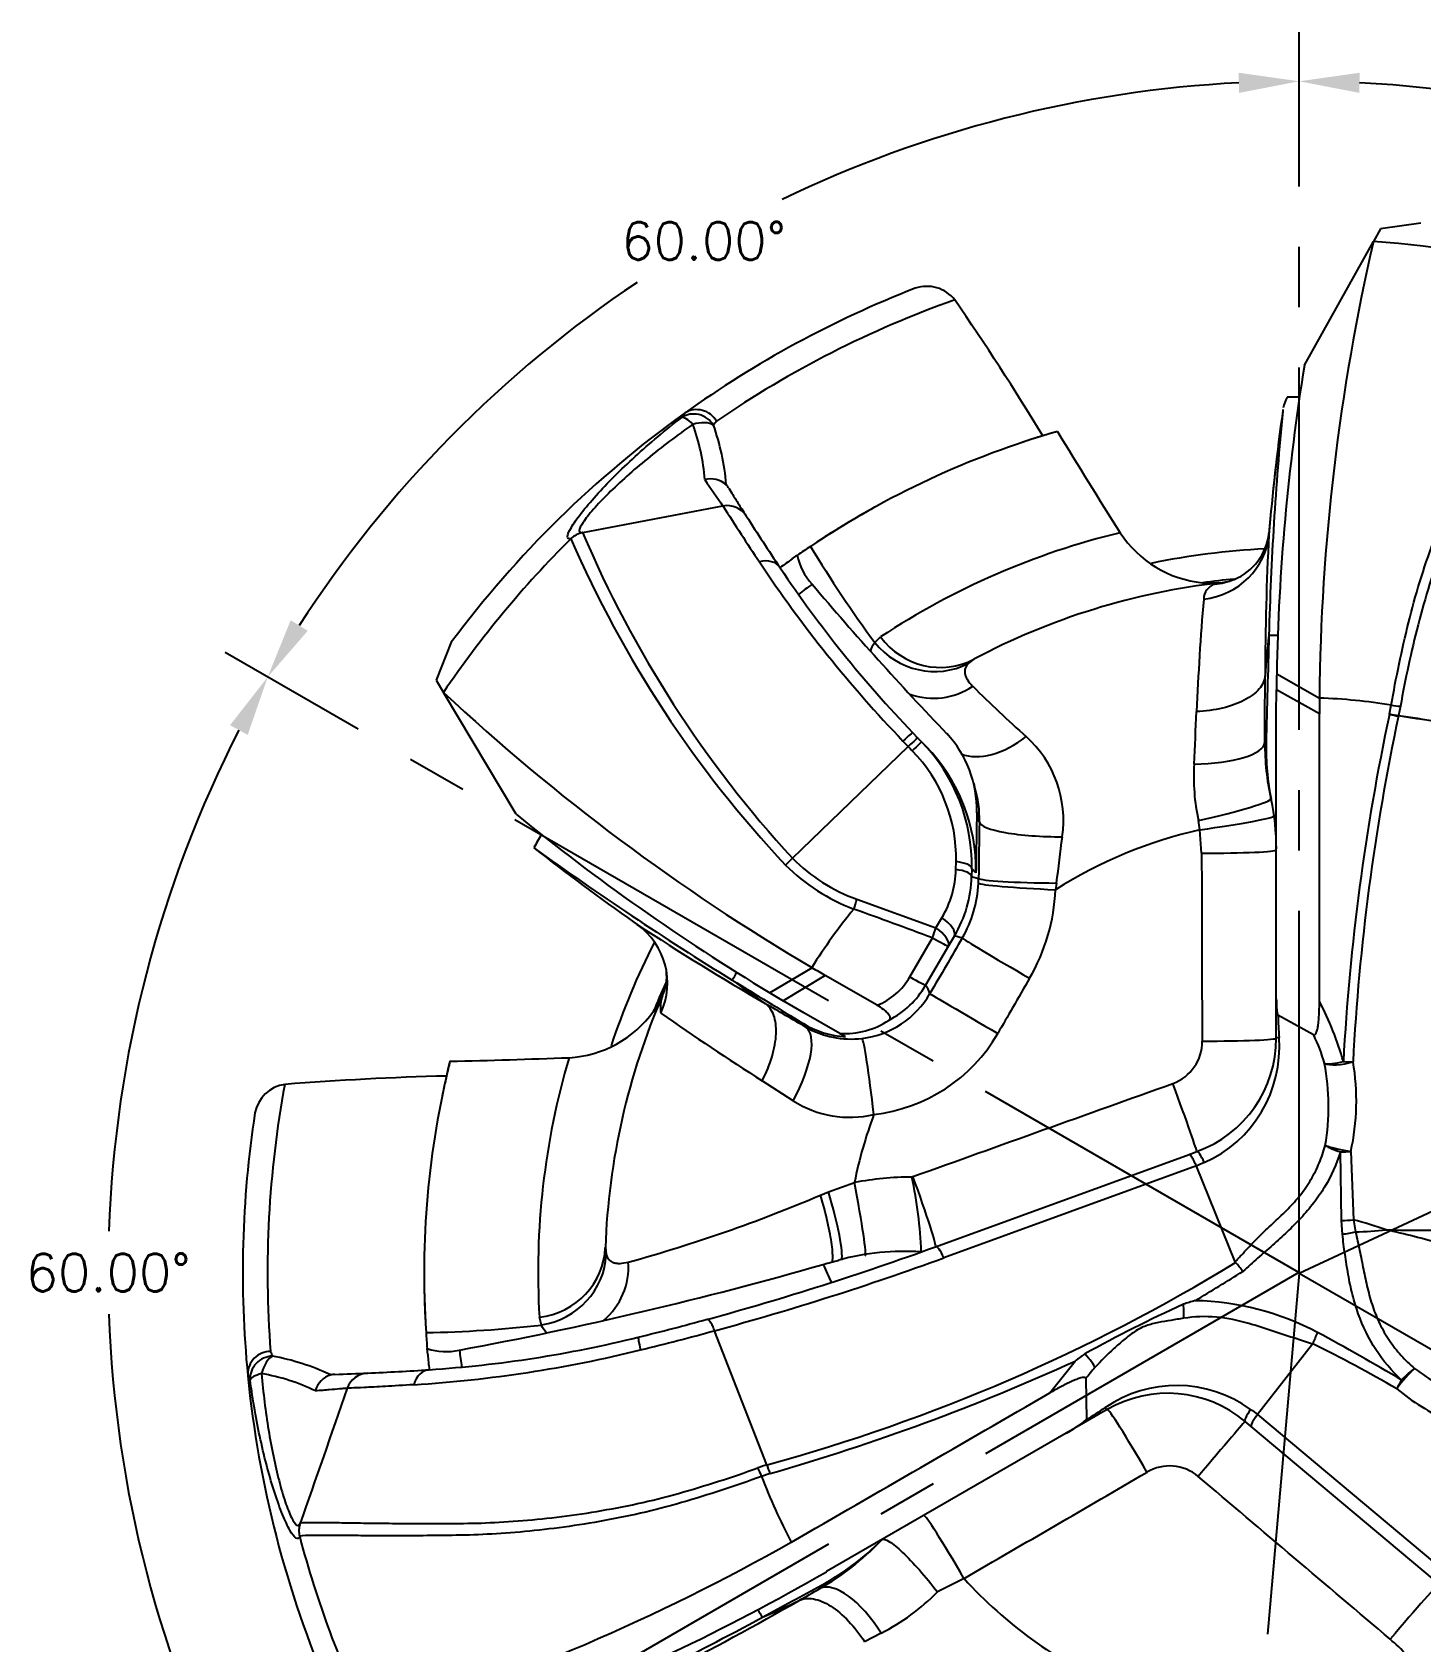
# Model space of a CAD drawing. Extents: x 25.7 to 47.7, y -20.7 to -3.7.
# Drawn here: x 41.742 to 44.619, y -16.017 to -12.685 of the extents above; entities that cross this region are included whole.
import ezdxf

# ---------------------------------------------------------------- set-up
doc = ezdxf.new("R2010")
doc.units = 0
doc.header["$MEASUREMENT"] = 0
doc.header["$PDMODE"] = 3
doc.linetypes.add('CENTER2', pattern=[1.125, 0.75, -0.125, 0.125, -0.125])
doc.layers.get('Defpoints').update_dxf_attribs({"color": 10, "linetype": 'CONTINUOUS'})
for name, color, linetype in [('CLine', 5, 'CENTER2'), ('Default', 7, 'CONTINUOUS'), ('Dims', 4, 'CONTINUOUS'), ('ODG-42482R2', 7, 'CONTINUOUS')]:
    doc.layers.add(name, color=color, linetype=linetype)
doc.styles.add('RomanS', font='romans')
doc.dimstyles.get("Standard").update_dxf_attribs({"dimtxt": 0.078125, "dimasz": 0.125, "dimexe": 0.046875, "dimexo": 0.046875, "dimgap": 0.046875, "dimtad": 0, "dimtih": 1, "dimtoh": 1, "dimdec": 4, "dimzin": 4, "dimdsep": 46, "dimtxsty": 'RomanS', "dimcen": 0.09375, "dimclre": 9, "dimazin": 1, "dimtfac": 1, "dimtdec": 4, "dimtofl": 0, "dimtmove": 0, "dimatfit": 1, "dimfxl": 1, "dimtolj": 1, "dimtzin": 0, "dimarcsym": 0})

# ---------------------------------------------------------------- blocks, each defined once
blk = doc.blocks.new('*D115')
at = {"layer": 'Defpoints', "color": 0, "linetype": 'ByBlock', "transparency": 16777216}
for p in [(44.3667, -12.6848), (43.523, -12.9353), (42.142, -13.9689), (44.3662, -15.253), (44.3667, -15.2542)]:
    blk.add_point(p, dxfattribs=at)
at = {"layer": 'Dims', "color": 0, "linetype": 'ByBlock', "lineweight": -2, "transparency": 16777216}
for start, end in [(92.9036, 115.7283), (123.779, 147.0964)]:
    blk.add_arc((44.3667, -15.2533), 2.4668, start, end, dxfattribs=at)
at = {"layer": 'Dims', "color": 0, "linetype": 'ByBlock', "transparency": 16777216}
for points in [[(44.2412, -12.7688), (44.2422, -12.8105), (44.3667, -12.7865)], [(42.3133, -13.9242), (42.2778, -13.9024), (42.2303, -14.0199)]]:
    blk.add_solid(points, dxfattribs=at)
at = {"layer": 'Dims', "color": 0, "linetype": 'ByBlock', "transparency": 16777216, "insert": (43.1333, -13.117), "char_height": 0.07812, "attachment_point": 5, "style": 'RomanS'}
blk.add_mtext('\\A1;60.00°', dxfattribs=at)
blk = doc.blocks.new('*D116')
at = {"layer": 'Defpoints', "color": 0, "linetype": 'ByBlock', "transparency": 16777216}
for p in [(42.142, -13.9689), (41.9373, -14.8248), (44.3662, -15.253), (44.3662, -15.253), (42.142, -16.5371)]:
    blk.add_point(p, dxfattribs=at)
at = {"layer": 'Dims', "color": 0, "linetype": 'ByBlock', "lineweight": -2, "transparency": 16777216}
for start, end in [(152.9042, 178.0031), (181.9969, 207.0958)]:
    blk.add_arc((44.3662, -15.253), 2.4663, start, end, dxfattribs=at)
at = {"layer": 'Dims', "color": 0, "linetype": 'ByBlock', "transparency": 16777216}
for points in [[(42.1523, -14.1197), (42.1889, -14.1397), (42.2303, -14.0199)], [(42.1889, -16.3664), (42.1523, -16.3864), (42.2303, -16.4862)]]:
    blk.add_solid(points, dxfattribs=at)
at = {"layer": 'Dims', "color": 0, "linetype": 'ByBlock', "transparency": 16777216, "insert": (41.8999, -15.253), "char_height": 0.07812, "attachment_point": 5, "style": 'RomanS'}
blk.add_mtext('\\A1;60.00°', dxfattribs=at)
blk = doc.blocks.new('*D117')
at = {"layer": 'Defpoints', "color": 0, "linetype": 'ByBlock', "transparency": 16777216}
for p in [(44.3662, -15.253), (44.3667, -15.2542), (42.142, -16.5371), (42.727, -17.0953), (44.1429, -17.8115)]:
    blk.add_point(p, dxfattribs=at)
at = {"layer": 'Dims', "color": 0, "linetype": 'ByBlock', "lineweight": -2, "transparency": 16777216}
for start, end in [(212.9038, 233.9547), (241.4297, 262.0962)]:
    blk.add_arc((44.3668, -15.2527), 2.4667, start, end, dxfattribs=at)
at = {"layer": 'Dims', "color": 0, "linetype": 'ByBlock', "transparency": 16777216}
for points in [[(42.2781, -16.6035), (42.3136, -16.5818), (42.2306, -16.486)], [(44.03, -17.6752), (44.0253, -17.7166), (44.1518, -17.71)]]:
    blk.add_solid(points, dxfattribs=at)
at = {"layer": 'Dims', "color": 0, "linetype": 'ByBlock', "transparency": 16777216, "insert": (43.0415, -17.333), "char_height": 0.07812, "attachment_point": 5, "style": 'RomanS'}
blk.add_mtext('\\A1;55.00°', dxfattribs=at)
blk = doc.blocks.new('*D118')
at = {"layer": 'Defpoints', "color": 0, "linetype": 'ByBlock', "transparency": 16777216}
for p in [(44.3667, -15.2542), (44.3667, -15.2542), (46.5899, -16.5378), (45.0738, -17.6161), (44.1429, -17.8115)]:
    blk.add_point(p, dxfattribs=at)
at = {"layer": 'Dims', "color": 0, "linetype": 'ByBlock', "lineweight": -2, "transparency": 16777216}
for start, end in [(301.5533, 327.0947), (267.9053, 292.7993)]:
    blk.add_arc((44.3667, -15.2542), 2.4654, start, end, dxfattribs=at)
at = {"layer": 'Dims', "color": 0, "linetype": 'ByBlock', "transparency": 16777216}
for points in [[(46.4188, -16.5827), (46.4544, -16.6044), (46.5018, -16.4869)], [(44.2753, -17.7388), (44.2778, -17.6972), (44.1518, -17.7103)]]:
    blk.add_solid(points, dxfattribs=at)
at = {"layer": 'Dims', "color": 0, "linetype": 'ByBlock', "transparency": 16777216, "insert": (45.5051, -17.4411), "char_height": 0.07812, "attachment_point": 5, "style": 'RomanS'}
blk.add_mtext('\\A1;65.00°', dxfattribs=at)
blk = doc.blocks.new('*D119')
at = {"layer": 'Defpoints', "color": 0, "linetype": 'ByBlock', "transparency": 16777216}
for p in [(46.6943, -14.1688), (44.3667, -15.2542), (44.3667, -15.2542), (46.7813, -15.7528), (46.5899, -16.5378)]:
    blk.add_point(p, dxfattribs=at)
at = {"layer": 'Dims', "color": 0, "linetype": 'ByBlock', "lineweight": -2, "transparency": 16777216}
for start, end in [(359.4979, 22.0949), (332.9051, 355.4991)]:
    blk.add_arc((44.3667, -15.2542), 2.4655, start, end, dxfattribs=at)
at = {"layer": 'Dims', "color": 0, "linetype": 'ByBlock', "transparency": 16777216}
for points in [[(46.6321, -14.3351), (46.6702, -14.3185), (46.6012, -14.2122)], [(46.5799, -16.3871), (46.5433, -16.3672), (46.5019, -16.487)]]:
    blk.add_solid(points, dxfattribs=at)
at = {"layer": 'Dims', "color": 0, "linetype": 'ByBlock', "transparency": 16777216, "insert": (46.8299, -15.3618), "char_height": 0.07812, "attachment_point": 5, "style": 'RomanS'}
blk.add_mtext('\\A1;55.00°', dxfattribs=at)
blk = doc.blocks.new('*D120')
at = {"layer": 'Defpoints', "color": 0, "linetype": 'ByBlock', "transparency": 16777216}
for p in [(44.3667, -12.6848), (46.0601, -13.4592), (46.6943, -14.1688), (44.3667, -15.2542), (44.3667, -15.2542)]:
    blk.add_point(p, dxfattribs=at)
at = {"layer": 'Dims', "color": 0, "linetype": 'ByBlock', "lineweight": -2, "transparency": 16777216}
for start, end in [(61.4279, 87.0975), (27.9025, 53.9562)]:
    blk.add_arc((44.3667, -15.2542), 2.4677, start, end, dxfattribs=at)
at = {"layer": 'Dims', "color": 0, "linetype": 'ByBlock', "transparency": 16777216}
for points in [[(44.4911, -12.8105), (44.4922, -12.7688), (44.3667, -12.7865)], [(46.5662, -14.0901), (46.5289, -14.1087), (46.6032, -14.2113)]]:
    blk.add_solid(points, dxfattribs=at)
at = {"layer": 'Dims', "color": 0, "linetype": 'ByBlock', "transparency": 16777216, "insert": (45.6926, -13.1729), "char_height": 0.07812, "attachment_point": 5, "style": 'RomanS'}
blk.add_mtext('\\A1;65.00°', dxfattribs=at)
blk = doc.blocks.new('SE')
at = {"layer": 'ODG-42482R2', "color": 7, "linetype": 'Continuous'}
for p, q in [((8.2942, 8.3695), (8.2797, 8.3436)), ((8.3778, 8.3814), (8.2942, 8.3695)), ((8.1368, 8.0873), (8.2797, 8.3436)), ((6.8539, 7.9885), (6.8523, 7.9873)), ((6.9394, 7.8404), (6.9395, 7.839)), ((6.6424, 7.7407), (6.9325, 7.7957)), ((6.6424, 7.7407), (6.6417, 7.7406)), ((6.6417, 7.7406), (6.6417, 7.7406)), ((6.6174, 7.7278), (6.6171, 7.7275)), ((7.076, 7.6863), (7.0862, 7.6936)), ((7.1166, 7.6344), (7.117, 7.6339)), ((7.9256, 7.6367), (7.9627, 7.6368)), ((7.9506, 7.6337), (7.9635, 7.6368)), ((6.3698, 7.5135), (6.3383, 7.4351)), ((7.247, 7.513), (7.2588, 7.5247)), ((7.4521, 7.4786), (7.4403, 7.4696)), ((6.3383, 7.4351), (6.3536, 7.4097)), ((8.1678, 7.3973), (8.0793, 7.4472)), ((6.504, 7.1577), (6.3536, 7.4097)), ((8.0785, 7.3657), (8.0788, 7.4152)), ((8.1677, 7.3657), (8.0788, 7.4152)), ((8.0785, 6.7755), (8.0785, 7.3657)), ((8.1678, 7.3973), (8.1679, 7.398)), ((8.3127, 7.3641), (8.3129, 7.3653)), ((8.3129, 7.3653), (8.3165, 7.3833)), ((8.3356, 7.381), (8.3318, 7.3621)), ((8.3318, 7.3621), (8.3316, 7.3611)), ((7.3253, 7.3267), (7.3356, 7.316)), ((7.0765, 7.0664), (7.3163, 7.2975)), ((8.067, 7.1901), (8.068, 7.1884)), ((7.4634, 7.1412), (7.4581, 7.1616)), ((7.9203, 7.1252), (7.9171, 7.1444)), ((7.9238, 7.0768), (7.9203, 7.1252)), ((7.415, 7.043), (7.4153, 7.0596)), ((7.4477, 7.0452), (7.4474, 7.0286)), ((7.4564, 7.0363), (7.4477, 7.0452)), ((7.4474, 7.0286), (7.462, 7.0247)), ((7.4616, 7.0144), (7.462, 7.0247)), ((7.6233, 7.015), (7.6212, 7.0011)), ((7.21, 6.9817), (7.3731, 6.9225)), ((6.7476, 6.9341), (6.755, 6.9289)), ((7.3731, 6.9225), (7.3857, 6.9431)), ((6.755, 6.9289), (6.7553, 6.9287)), ((7.3196, 6.8207), (7.3661, 6.9016)), ((7.4117, 6.9056), (7.3992, 6.8849)), ((7.4279, 6.9012), (7.4117, 6.9056)), ((7.3992, 6.8849), (7.3521, 6.8034)), ((7.1171, 6.8396), (7.0296, 6.7879)), ((7.1171, 6.8396), (7.1165, 6.84)), ((7.1444, 6.8237), (7.0571, 6.7715)), ((7.2515, 6.7619), (7.1444, 6.8237)), ((6.7887, 6.7495), (6.8071, 6.7817)), ((7.0998, 6.7465), (7.0571, 6.7715)), ((8.0785, 6.694), (8.0785, 6.7755)), ((7.1742, 6.7036), (7.0998, 6.7465)), ((8.1558, 6.7006), (8.0818, 6.7417)), ((7.1859, 6.6968), (7.1742, 6.7036)), ((7.0778, 6.5644), (7.0135, 6.6055)), ((7.3728, 6.2621), (7.8978, 6.4531)), ((7.8978, 6.4531), (7.914, 6.4591)), ((8.2133, 6.3161), (8.2113, 6.4585)), ((8.2327, 6.4594), (8.2383, 6.3178)), ((7.3236, 6.4064), (7.326, 6.4073)), ((7.9129, 6.4293), (7.3901, 6.239)), ((7.913, 6.4292), (7.9129, 6.4293)), ((7.9931, 6.2306), (7.913, 6.4292)), ((7.1344, 6.3689), (7.1507, 6.3758)), ((7.1507, 6.3758), (7.2048, 6.3951)), ((8.2153, 6.2881), (8.2133, 6.3161)), ((8.2383, 6.3178), (8.2425, 6.2928)), ((6.6889, 6.2604), (6.6907, 6.2457)), ((6.5565, 6.1), (6.5522, 6.1161)), ((7.0236, 5.8106), (6.9151, 6.0881)), ((6.9151, 6.0881), (6.9151, 6.0881)), ((6.3209, 6.0386), (6.3197, 6.0511)), ((6.3861, 6.0478), (6.3867, 6.0479)), ((8.1534, 6.0605), (8.0396, 5.915)), ((8.1538, 6.0612), (8.1534, 6.0605)), ((8.1538, 6.0611), (8.1538, 6.0612)), ((7.6097, 5.9596), (7.6617, 6.0253)), ((5.9482, 5.9974), (5.9483, 5.9954)), ((6.1191, 5.9974), (6.1204, 5.9967)), ((6.1544, 5.969), (6.1544, 5.969)), ((7.684, 5.9889), (7.6855, 5.9041)), ((7.7284, 5.9252), (7.643, 5.8758)), ((8.0266, 5.8897), (8.0141, 5.9002)), ((8.0396, 5.915), (8.0395, 5.9149)), ((8.0395, 5.9149), (8.4671, 5.556)), ((7.643, 5.8758), (7.1467, 5.5893)), ((8.4553, 5.5299), (8.0266, 5.8897)), ((7.0236, 5.8106), (7.0236, 5.8106)), ((7.0301, 5.7926), (7.0124, 5.7866)), ((6.0567, 5.6897), (6.0567, 5.6897)), ((6.0557, 5.6623), (6.0557, 5.6622)), ((6.0557, 5.6622), (6.0558, 5.6617)), ((7.4317, 5.5751), (7.3767, 5.5473)), ((7.26, 5.4619), (7.2257, 5.4441))]:
    blk.add_line(p, q, dxfattribs=at)
for centre, radius, start, end in [((12.5649, 7.3572), 4.3973, 167.0371, 179.4675), ((8.1254, 6.2085), 2.1406, 74.7984, 85.8661), ((8.1254, 6.2085), 2.1875, 111.3047, 125.5917), ((7.3547, 8.1766), 0.0739, 38.2727, 108.965), ((8.1254, 6.2086), 2.1362, 109.4888, 124.3855), ((2.1101, 4.5848), 6.4304, 31.46342, 34.45054), ((12.5785, 7.3657), 4.5, 170.7727, 178.9623), ((8.1608, 7.9864), 0.0692, 150.2004, 169.5386), ((8.1254, 6.2085), 1.8125, 89.9653, 90.7808), ((8.1254, 6.2085), 2.1875, 125.5917, 143.3756), ((8.4846, 6.8017), 2.0168, 143.9517, 144.2799), ((6.8781, 7.9482), 0.047, 29.7278, 120.9805), ((8.49, 6.7989), 1.9604, 143.2652, 143.5645), ((14.8035, 7.3441), 6.7429, 174.48366, 178.44029), ((12.5591, 7.362), 4.5115, 171.9688, 175.2436), ((12.418, 7.3762), 4.3697, 171.9792, 175.2478), ((8.1608, 7.9864), 0.0692, 172.4741, 175.1078), ((6.4827, 7.8213), 0.413, 4.0237, 20.3204), ((6.4153, 7.7913), 0.5264, 5.361, 19.0731), ((8.1338, 6.1884), 1.8336, 106.111, 123.7977), ((8.1365, 6.183), 1.8396, 107.1165, 108.4492), ((8.1238, 6.2089), 1.8111, 105.9853, 106.9743), ((23.7324, 17.7767), 18.8683, 211.38619, 212.13524), ((6.907, 7.8047), 0.0472, 46.4888, 105.1682), ((11.0252, 10.6724), 5.0026, 214.3419, 215.103), ((6.9081, 7.8104), 0.0425, 31.0868, 42.2926), ((6.9412, 7.7496), 0.0469, 32.5781, 100.7323), ((12.2691, 11.188), 6.3235, 212.44318, 213.69618), ((12.0367, 11.0056), 6, 212.57806, 213.79802), ((8.1365, 6.183), 1.8396, 118.9324, 123.278), ((6.6505, 7.6945), 0.0469, 100.7354, 134.7808), ((8.8165, 8.6659), 2.3635, 203.0485, 222.5907), ((8.1248, 6.21), 1.5743, 103.5908, 123.3725), ((7.9498, 7.869), 0.2336, 213.4424, 264.0585), ((7.9461, 7.7529), 0.1181, 292.4293, 352.9696), ((14.1326, 7.4244), 6.0775, 177.06025, 179.81451), ((8.1254, 6.2085), 2.1406, 134.7982, 145.8661), ((8.7746, 8.664), 2.3516, 203.4605, 223.2641), ((8.9197, 4.9932), 3.2639, 123.5904, 124.1753), ((9.2602, 9.0026), 2.5044, 211.0168, 216.499), ((8.1254, 6.2085), 1.5, 92.6953, 101.7773), ((9.2363, 9.1614), 2.6759, 213.6193, 223.8098), ((8.1254, 6.2085), 1.8125, 125.3792, 126.3678), ((9.1282, 9.0586), 2.5, 213.798, 223.8498), ((7.2057, 7.7176), 0.1219, 191.3558, 223.0161), ((8.2553, 6.116), 1.8973, 126.8675, 127.9352), ((12.0813, 11.8272), 6.4983, 220.18716, 223.86274), ((8.1254, 6.2085), 1.4375, 96.4688, 117.9291), ((8.1254, 6.2085), 1.4421, 95.335, 97.9652), ((7.961, 7.6025), 0.0329, 108.393, 179.1381), ((7.9546, 7.7318), 0.0953, 275.3028, 292.8776), ((13.5027, 7.1318), 5.5945, 175.1689, 177.5608), ((9.9561, 7.3055), 1.906, 173.3054, 175.8291), ((72.3757, 5.7845), 64.3362, 178.447353, 178.645737), ((8.1483, 0.4732), 7.055, 90.54311, 90.69235), ((-62.1308, 7.589), 70.1861, 359.768885, 359.881736), ((12.5785, 7.3657), 4.5, 178.9623, 179.3695), ((9.3493, 10.6261), 4.3955, 227.0346, 239.47), ((7.3688, 7.5422), 0.1446, 250.1604, 304.0259), ((9.6317, 9.633), 3.1061, 225.3749, 228.1775), ((-1.0673, 7.7402), 8.9881, 356.9458, 357.63894), ((12.5487, 7.3656), 4.3809, 179.5865, 179.9996), ((8.1254, 6.2085), 1.1903, 80.7622, 87.9566), ((12.9008, 6.3903), 4.6904, 168.0175, 176.8848), ((12.816, 6.4064), 4.5849, 167.9825, 177.0185), ((11.8273, 11.6525), 6.2702, 223.84589, 223.99131), ((11.6522, 11.4833), 6, 223.99151, 224.10324), ((11.6522, 11.4833), 6, 224.10324, 224.23085), ((7.0813, 7.0518), 0.3665, 358.9733, 44.2721), ((7.2285, 7.1672), 0.2297, 358.607, 43.1747), ((7.404, 7.1446), 0.2337, 351.7201, 48.002), ((8.0249, 7.209), 0.1014, 71.2637, 72.8792), ((8.5902, 7.3042), 0.5355, 179.8215, 192.3042), ((8.5674, 7.2922), 0.5101, 178.5629, 191.7431), ((11.6667, 11.4974), 6.0469, 223.99151, 224.10324), ((7.0956, 7.0657), 0.3198, 358.9053, 44.2977), ((7.0881, 7.0421), 0.3684, 359.0944, 44.0051), ((8.3458, 7.2362), 0.4384, 176.7182, 192.0803), ((7.6291, 7.2627), 0.1823, 192.8545, 195.7485), ((7.2512, 7.1496), 0.2124, 357.7222, 17.669), ((7.5749, 7.0857), 0.5037, 359.9921, 11.7671), ((9.3498, 10.6436), 4.5, 230.7727, 238.9623), ((40.144, 6.6393), 32.69, 179.0845, 179.30411), ((26.1031, 6.8433), 18.642, 179.08449, 179.44272), ((8.1254, 6.2085), 1.8125, 149.9653, 150.965), ((8.1254, 6.2085), 0.9394, 102.6092, 122.462), ((-3.1291, 8.4082), 10.8423, 352.61702, 353.12783), ((10.3953, 12.4247), 6.5831, 234.15907, 238.46034), ((7.3257, 7.3114), 0.3494, 224.5098, 250.6558), ((137.6233, 7.2454), 129.6996, 180.074444, 180.246346), ((7.3431, 7.3328), 0.3969, 224.9583, 249.3952), ((7.214, 7.0477), 0.201, 328.6465, 358.649), ((7.1995, 7.0338), 0.2479, 328.8791, 358.8178), ((7.2117, 7.0271), 0.2503, 329.78, 357.0841), ((7.2176, 7.0197), 0.404, 330.0112, 357.3589), ((8.1254, 6.2085), 1.1903, 140.7713, 147.9566), ((0.9135, -10.4504), 18.5129, 69.60153, 70.13803), ((6.6688, 6.8079), 0.1486, 335.1967, 54.5091), ((10.1991, 12.2207), 6.3139, 236.94482, 239.76926), ((81.5775, -36.2071), 85.77, 149.827599, 149.916497), ((8.1254, 6.2085), 1.5, 152.8621, 161.7736), ((6.725, 6.8213), 0.0909, 334.6889, 7.2446), ((9.3349, 10.6177), 4.3809, 239.5865, 239.9996), ((8.1254, 6.2085), 1.4421, 155.425, 158.0341), ((13.1038, 3.3607), 7.055, 150.54311, 150.69235), ((8.0907, 8.3424), 1.906, 233.3054, 235.8291), ((36.8884, 55.5574), 57.2023, 238.44305, 238.61603), ((7.2015, 6.8888), 0.1363, 291.517, 330.0468), ((7.1912, 6.8963), 0.1857, 297.3305, 329.9713), ((7.2927, 6.7611), 0.0729, 20.0269, 35.4299), ((8.1254, 6.2085), 1.4375, 156.4688, 177.9291), ((6.8718, 6.7572), 0.0691, 158.5814, 189.6898), ((-38.1194, -71.0247), 89.9383, 59.812773, 59.874513), ((9.3498, 10.6436), 4.5, 238.9623, 239.3695), ((7.1985, 6.88), 0.1878, 276.7965, 329.9996), ((7.5573, 6.4554), 0.6869, 16.0451, 27.2898), ((6.5996, 6.8866), 0.2336, 273.4424, 324.0585), ((10.1658, 11.5563), 5.8691, 235.05139, 237.51487), ((9.1822, 6.7706), 1.1007, 181.5091, 183.9382), ((7.1971, 6.8848), 0.1883, 238.6382, 266.6008), ((7.2116, 6.7954), 0.1333, 212.396, 216.1403), ((7.1977, 6.8825), 0.1904, 240.5045, 276.9259), ((7.1849, 6.8667), 0.1634, 266.2328, 304.0899), ((7.207, 6.8744), 0.3405, 276.3994, 329.888), ((7.8567, 6.5537), 0.3333, 15.273, 26.1496), ((7.8329, 6.6867), 0.0921, 290.0203, 0.6129), ((7.8285, 6.694), 0.25, 290, 360), ((7.8237, 6.6752), 0.2611, 293.8613, 4.3636), ((8.147, 6.2058), 1.8336, 166.111, 183.7964), ((8.1242, 6.2073), 1.8111, 165.9853, 166.9743), ((5.9106, 25.5087), 18.8683, 271.38619, 272.13524), ((8.1238, 6.2087), 1.5743, 163.5908, 183.3725), ((7.7206, 6.5524), 0.4662, 350.0312, 11.0206), ((7.7664, 6.5638), 0.4779, 347.3795, 9.7743), ((6.524, 0.1872), 6.4304, 91.46342, 94.45054), ((8.1531, 6.2053), 1.8396, 167.1165, 168.4489), ((6.0356, 6.5251), 0.0739, 98.2727, 168.965), ((8.1253, 6.2085), 2.1362, 169.4889, 184.3854), ((8.1254, 6.2085), 2.1875, 171.3047, 185.5917), ((7.1943, 6.7445), 0.2145, 237.1182, 283.6811), ((8.1254, 6.2085), 0.9394, 159.5911, 168.5395), ((8.7308, 4.5995), 2.0041, 113.5729, 114.0844), ((7.3259, 5.7486), 0.6577, 90.2019, 100.6125), ((6.4562, 6.2191), 0.8874, 2.0805, 12.185), ((5.8924, 9.2941), 3.178, 285.4004, 293.0056), ((7.8889, 5.0397), 1.325, 71.6488, 74.7138), ((8.2251, 6.9955), 0.7029, 271.4139, 276.6156), ((8.3698, 8.0805), 1.7844, 267.9537, 271.7896), ((7.5158, 2.9449), 3.4443, 74.7601, 76.7358), ((8.1531, 6.2053), 1.8396, 178.9318, 183.2772), ((5.3207, 11.9002), 6, 285.25891, 290), ((5.3311, 11.8967), 6.0207, 285.25437, 289.99857), ((5.5358, 12.2783), 6.2617, 284.84309, 285.15248), ((7.3089, 5.7307), 0.5217, 86.2582, 105.1524), ((4.9334, 13.8982), 7.9836, 280.48865, 286.04399), ((6.5921, 6.2201), 0.1446, 310.1522, 4.0247), ((6.0257, 9.4561), 3.7797, 285.3101, 301.3823), ((19.0282, 11.6587), 13.0711, 204.56115, 204.74139), ((5.8675, 9.6053), 4.0135, 300.5924, 302.2532), ((7.997, 6.2322), 0.00418, 201.6546, 222.528), ((7.7906, 6.0414), 0.2769, 37.7952, 42.7559), ((9.0673, 3.5438), 2.8549, 114.4415, 119.032), ((8.1368, 5.3802), 0.8029, 106.4024, 108.2013), ((7.8972, 5.5779), 0.5726, 62.2362, 88.7046), ((6.2732, 8.5887), 2.5048, 271.0117, 276.4929), ((5.3208, 11.8997), 5.9994, 283.84976, 285.25898), ((9.5551, 6.2873), 3.244, 183.587, 184.1758), ((6.1585, 8.502), 2.5, 273.798, 283.8498), ((5.2549, 12.166), 6.3005, 283.83712, 285.2781), ((8.4444, 5.9491), 0.3115, 154.2001, 158.9033), ((5.4322, 1.0574), 5.7215, 59.4784, 61.4806), ((5.9952, 5.9982), 0.047, 89.7278, 180.9805), ((7.7964, 6.8195), 1.9604, 203.2652, 203.5645), ((5.8997, 5.5189), 0.5264, 65.361, 79.0731), ((6.1239, 8.6449), 2.6738, 273.6143, 283.8022), ((6.3586, 6.1666), 0.1218, 251.3755, 283.0084), ((8.1254, 6.2085), 1.8125, 185.3792, 186.3678), ((8.2704, 6.2746), 1.8973, 186.8613, 187.9304), ((8.1409, 5.3923), 0.794, 125.3246, 127.1242), ((6.8328, 3.3878), 2.982, 59.907, 63.7033), ((5.9073, 5.5922), 0.413, 64.0237, 80.3204), ((5.9267, 11.9943), 6, 271.92944, 272.57805), ((6.1986, 5.9535), 0.0469, 92.5779, 160.7347), ((5.9267, 11.9943), 6, 272.57762, 273.79802), ((5.7651, 10.199), 4.5845, 286.0172, 294.438), ((7.9424, 5.7951), 0.323, 137.8608, 143.1232), ((8.6357, 6.3675), 0.4484, 232.8566, 247.539), ((7.7913, 6.8161), 2.0168, 203.9517, 204.2799), ((8.1254, 6.2085), 2.1875, 185.5917, 203.3756), ((6.1338, 5.9514), 0.0472, 106.4888, 165.1682), ((6.1295, 5.9552), 0.0425, 91.0868, 102.2926), ((7.872, 5.712), 0.2627, 54.3161, 124.4158), ((8.6207, 6.3209), 0.4587, 230.3399, 246.0909), ((-144.9169, 269.6575), 304.6324, 299.929384, 300.045696), ((7.8534, 5.7086), 0.25, 50, 120), ((7.5192, 6.1083), 0.2634, 298.0334, 309.1428), ((6.9466, 7.0859), 1.3938, 302.014, 303.8764), ((9.1332, 7.4499), 1.8846, 233.9934, 234.531), ((7.1464, 5.4159), 0.4133, 107.2728, 110.0098), ((6.8386, 5.7347), 0.2, 16.8261, 22.3044), ((7.8575, 5.716), 0.0921, 50.0203, 120.6129), ((8.1254, 6.2085), 1.1903, 200.7622, 207.9566), ((-61.6998, 125.0175), 138.0059, 300.061641, 300.243601), ((6.101, 5.6743), 0.0468, 160.7279, 194.7936), ((6.094, 5.6746), 0.0399, 177.4582, 183.5554), ((8.1254, 6.2085), 2.1406, 194.7982, 205.8661), ((4.9092, 9.4828), 4.4015, 287.0431, 299.4615), ((6.8511, 6.0437), 0.5649, 299.9393, 316.1439), ((6.8867, 6.0229), 0.5248, 298.4453, 315.5688), ((4.8967, 9.4864), 4.5, 290.7727, 300), ((8.1254, 6.2085), 0.9394, 222.3964, 245.6511), ((-17.4464, 50.6631), 51.3661, 298.43746, 298.59299), ((7.2632, 5.4931), 0.1438, 151.6041, 154.8435), ((7.0524, 5.868), 0.456, 297.0704, 315.318), ((3.9556, 11.0105), 6.3139, 296.94482, 299.76926), ((13.0808, 9.096), 7.055, 210.54311, 210.69235), ((6.2601, 7.2454), 1.906, 293.3054, 295.8291), ((3.877, 11.2824), 6.5831, 294.15907, 298.46034), ((8.0909, 5.1854), 0.3459, 33.934, 49.7882)]:
    blk.add_arc(centre, radius, start, end, dxfattribs=at)
for centre, major_axis, ratio, start_param, end_param in [((6.8744, 7.9414), (0.0382, -0.0271), 0.932494, 1.160133, 2.791048), ((6.8744, 7.9414), (-0.0287, 0.0371), 0.258183, 5.181249, 6.154442), ((6.8744, 7.9414), (0.0446, 0.0143), 0.504314, 0.393578, 1.508384), ((7.9074, 7.749), (0.1561, -0.0078), 0.94212, 4.892432, 6.248953), ((7.0117, 7.6419), (0.039, 0.0261), 0.776014, 0, 1.177184), ((7.9316, 7.7883), (-0.0602, 0.1442), 0.959718, 2.857417, 3.136104), ((7.366, 7.6063), (0.1187, -0.1016), 0.966845, 4.520377, 5.906204), ((7.3789, 7.6166), (0.0732, -0.1381), 0.966995, 4.872481, 6.283185), ((8.3146, 7.3753), (0.0458, -0.0102), 0.216083, 4.725104, 5.146366), ((8.3181, 7.3934), (0.0462, -0.008), 0.216431, 4.714393, 5.137011), ((8.3143, 7.3741), (0.0459, -0.0097), 0.2162, 4.722816, 5.144206), ((7.2915, 7.2942), (-0.0338, -0.0325), 0.025476, 3.141593, 4.268839), ((7.3018, 7.2835), (-0.0337, -0.0326), 0.001583, 3.141593, 4.268819), ((7.31, 7.275), (-0.0337, -0.0326), 0.000656, 3.141593, 4.268816), ((7.5157, 7.4062), (0.1109, 0.1101), 0.61231, 3.403303, 4.518177), ((7.8985, 7.3078), (0.1562, -0.0008), 0.297952, 4.7753, 6.258283), ((7.9144, 7.1568), (0.1526, 0.0334), 0.080936, 4.712667, 6.276025), ((7.6195, 7.14), (0.1562, -0.0025), 0.185366, 3.185996, 4.816565), ((7.9189, 7.1319), (0.1547, 0.022), 0.043485, 4.715811, 6.278464), ((7.0621, 7.0524), (0.0334, 0.0328), 0.002536, 4.712704, 5.155955), ((7.9223, 7.0835), (0.1562, 0), 0.042492, 4.722253, 6.283185), ((7.4005, 7.029), (0.0469, -0.001), 0.320752, 0.046069, 1.265008), ((7.4009, 7.0455), (0.0469, -0.001), 0.32077, 0.046069, 1.265027), ((7.6176, 7.0069), (0.1561, -0.0078), 0.035598, 3.185691, 4.737615), ((7.618, 7.0235), (0.1562, -0.0015), 0.054056, 3.18529, 4.746766), ((7.1955, 6.9677), (-0.0158, -0.0441), 0.204556, 1.498475, 1.966474), ((7.3712, 6.9291), (0.0401, -0.0243), 0.417872, 0.048031, 1.462914), ((7.3587, 6.9084), (0.0162, 0.044), 0.201106, 4.630613, 5.10981), ((7.3587, 6.9084), (0.0406, -0.0234), 0.0475, 4.925398, 6.239503), ((7.3587, 6.9084), (0.0401, -0.0243), 0.417852, 0.04803, 1.462821), ((7.5629, 6.8228), (0.1351, -0.0785), 0.013019, 3.18523, 4.754036), ((7.3115, 6.8268), (0.0406, -0.0234), 0.027859, 4.928797, 6.239535), ((7.4962, 6.7079), (0.1352, -0.0783), 0.006345, 3.185227, 4.755559), ((7.0239, 6.5827), (0.0787, 0.135), 0.357936, 4.78485, 6.25308), ((7.2386, 6.5385), (0.0182, -0.1552), 0.038835, 1.550918, 3.090718), ((7.9223, 6.694), (0.1562, 0), 0.040245, 4.729225, 6.283185), ((8.1254, 6.694), (0.0469, 0), 0.047645, 2.651731, 3.141593), ((8.2195, 6.6552), (-0.0455, -0.0111), 0.196043, 0.388272, 1.477121), ((8.2195, 6.6552), (-0.046, -0.0089), 0.304036, 0.400296, 1.90854), ((8.2195, 6.6552), (-0.0468, 0.0026), 0.214072, 1.538109, 1.973075), ((7.8606, 6.6059), (0.0534, -0.1468), 0.010324, 0, 1.528401), ((8.2146, 6.4681), (-0.0448, 0.0139), 0.21635, 0.747297, 1.564426), ((8.2146, 6.4681), (-0.0459, 0.0095), 0.112943, 0.731295, 1.999124), ((7.9301, 6.415), (0.016, -0.044), 0.157123, 2.020119, 3.141593), ((8.2146, 6.4681), (0.0469, 0.0005), 0.20452, 4.639961, 5.106447), ((7.3194, 6.4089), (0.0534, -0.1468), 0.036189, 0, 1.546426), ((7.1294, 6.3795), (-0.046, 0.1493), 0.124014, 3.341771, 4.649682), ((7.1981, 6.3965), (-0.0291, 0.1535), 0.040388, 3.141425, 4.6959), ((8.2197, 6.324), (0.0468, 0.0022), 0.162777, 4.567299, 5.111526), ((8.2229, 6.2948), (0.0463, 0.0074), 0.118029, 4.528654, 5.130557), ((6.5327, 6.2661), (-0.1561, 0.0056), 0.966995, 1.730888, 3.141593), ((6.5352, 6.2498), (-0.1473, -0.052), 0.96685, 1.379193, 2.76505), ((7.3888, 6.218), (0.016, -0.044), 0.196548, 1.995554, 3.141593), ((7.8756, 6.1459), (0.0054, -0.0466), 0.214723, 0.786993, 1.481876), ((6.7682, 6.0292), (0.0112, -0.0455), 0.038561, 3.141593, 4.268774), ((5.9992, 5.9915), (0.0426, 0.0196), 0.932494, 1.160133, 2.791048), ((5.9992, 5.9915), (0.0099, 0.0458), 0.504314, 0.393578, 1.508384), ((7.6687, 6.0402), (0.034, -0.0323), 0.194993, 0.332103, 1.364443), ((5.9992, 5.9915), (-0.0464, -0.0063), 0.258183, 5.181249, 6.154442), ((6.3272, 5.9607), (0.0031, -0.0468), 0.777439, 3.141593, 4.318769), ((8.3449, 5.9788), (-0.0296, -0.0363), 0.144768, 3.806349, 5.135133), ((8.3449, 5.9788), (0.0317, 0.0345), 0.215998, 0.675293, 1.556638), ((8.3449, 5.9788), (-0.0238, -0.0404), 0.208641, 4.653482, 5.108249), ((7.705, 5.9657), (-0.0234, 0.0406), 0.112024, 2.651437, 3.141593), ((7.8065, 5.7898), (-0.0781, 0.1353), 0.040245, 4.729225, 6.283185), ((7.9137, 5.7805), (0.1004, 0.1197), 0.010324, 0, 1.528401), ((8.0442, 5.9361), (0.0301, 0.0359), 0.181881, 2.021498, 3.141593), ((7.0029, 5.783), (-0.0162, 0.044), 0.216431, 4.714393, 5.137012), ((7.4266, 5.5705), (-0.0781, 0.1353), 0.042604, 4.721753, 6.283185), ((7.2085, 5.4176), (-0.0777, 0.1356), 0.428052, 4.795174, 6.247502), ((8.3159, 5.4429), (0.1004, 0.1197), 0.035288, 0, 1.545138)]:
    blk.add_ellipse(centre, major_axis=major_axis, ratio=ratio, start_param=start_param, end_param=end_param, dxfattribs=at)
for points, knots in [([(8.3165, 7.3833), (8.3263, 7.4403), (8.3384, 7.4971), (8.3661, 7.6106), (8.384, 7.6672), (8.4228, 7.7742), (8.4443, 7.8258), (8.4892, 7.9223), (8.5124, 7.9665), (8.5471, 8.0275), (8.558, 8.0472), (8.5791, 8.0841), (8.5891, 8.1015), (8.6079, 8.1339), (8.6167, 8.1491), (8.6331, 8.1771), (8.6407, 8.1901), (8.661, 8.2247), (8.6712, 8.2423), (8.6848, 8.2667), (8.688, 8.2734), (8.6873, 8.274)], [0, 0, 0, 0, 0.125, 0.125, 0.25, 0.25, 0.375, 0.375, 0.5, 0.5, 0.5625, 0.5625, 0.625, 0.625, 0.6875, 0.6875, 0.75, 0.75, 0.875, 0.875, 1, 1, 1, 1]), ([(8.7105, 8.2594), (8.7112, 8.2586), (8.708, 8.2521), (8.6944, 8.2283), (8.6842, 8.211), (8.6639, 8.177), (8.6562, 8.1643), (8.6398, 8.1367), (8.631, 8.1218), (8.6027, 8.074), (8.5812, 8.0373), (8.5468, 7.9771), (8.5349, 7.9563), (8.5116, 7.9127), (8.5001, 7.8899), (8.466, 7.8187), (8.444, 7.7677), (8.4045, 7.6621), (8.3862, 7.6061), (8.3579, 7.4937), (8.3455, 7.4374), (8.3356, 7.381)], [0.0013602, 0.0013602, 0.0013602, 0.0013602, 0.125, 0.125, 0.25, 0.25, 0.3125, 0.3125, 0.375, 0.375, 0.5, 0.5, 0.5625, 0.5625, 0.625, 0.625, 0.75, 0.75, 0.875, 0.875, 1, 1, 1, 1]), ([(6.6171, 7.7275), (6.6126, 7.7269), (6.6104, 7.7286), (6.6109, 7.7369), (6.6136, 7.7433), (6.6232, 7.7597), (6.6303, 7.7699), (6.6477, 7.7922), (6.6581, 7.8046), (6.6927, 7.8431), (6.7203, 7.8706), (6.7805, 7.9255), (6.8129, 7.9527), (6.8472, 7.9791)], [0, 0, 0, 0, 0.125, 0.125, 0.25, 0.25, 0.375, 0.375, 0.5, 0.5, 0.75, 0.75, 1, 1, 1, 1]), ([(6.87, 7.9648), (6.837, 7.9417), (6.8055, 7.9179), (6.7463, 7.8695), (6.7188, 7.845), (6.6837, 7.8103), (6.673, 7.799), (6.6551, 7.7786), (6.6477, 7.7692), (6.6376, 7.7541), (6.6349, 7.7482), (6.6348, 7.741), (6.6373, 7.7398), (6.6424, 7.7407)], [0, 0, 0, 0, 0.25, 0.25, 0.5, 0.5, 0.625, 0.625, 0.75, 0.75, 0.875, 0.875, 1, 1, 1, 1]), ([(6.9445, 7.8323), (6.9503, 7.823), (6.9554, 7.8148), (6.9622, 7.8041), (6.9642, 7.8008), (6.9681, 7.7948), (6.9698, 7.792), (6.9745, 7.7847), (6.9768, 7.7811), (6.9799, 7.7761), (6.9807, 7.7749), (6.9807, 7.7749)], [0, 0, 0, 0, 0.25, 0.25, 0.375, 0.375, 0.5, 0.5, 0.75, 0.75, 1, 1, 1, 1]), ([(7.4403, 7.4696), (7.4343, 7.4633), (7.4321, 7.4562), (7.434, 7.4463), (7.4346, 7.4443), (7.4364, 7.4401), (7.4375, 7.438), (7.4416, 7.4315), (7.4452, 7.427), (7.4497, 7.4223)], [0, 0, 0, 0, 0.5, 0.5, 0.625, 0.625, 0.75, 0.75, 1, 1, 1, 1]), ([(8.0551, 7.4441), (8.0543, 7.4348), (8.0502, 7.4255), (8.0355, 7.4083), (8.0251, 7.4004), (7.9993, 7.3869), (7.9839, 7.3813), (7.9502, 7.3732), (7.9319, 7.3707), (7.9133, 7.3699)], [0, 0, 0, 0, 0.25, 0.25, 0.5, 0.5, 0.75, 0.75, 1, 1, 1, 1]), ([(8.1677, 6.7703), (8.1677, 6.8251), (8.1677, 6.88), (8.1677, 6.9348), (8.1677, 7.0066), (8.1677, 7.0784), (8.1677, 7.1502), (8.1677, 7.2221), (8.1677, 7.2939), (8.1677, 7.3657)], [0, 0, 0, 0, 0.276242, 0.276242, 0.276242, 0.638121, 0.638121, 0.638121, 1, 1, 1, 1]), ([(8.6262, 7.3165), (8.5949, 7.3212), (8.5636, 7.326), (8.5322, 7.3307), (8.4654, 7.3408), (8.3985, 7.3509), (8.3316, 7.3611)], [0, 0, 0, 0, 0.318966, 0.318966, 0.318966, 1, 1, 1, 1]), ([(8.3318, 7.3621), (8.3838, 7.3541), (8.4359, 7.3462), (8.4879, 7.3383), (8.5341, 7.3312), (8.5802, 7.3242), (8.6264, 7.3171)], [0, 0, 0, 0, 0.529952, 0.529952, 0.529952, 1, 1, 1, 1]), ([(7.5675, 6.8178), (7.5558, 6.7975), (7.5441, 6.7773), (7.5324, 6.757), (7.5222, 6.7392), (7.5119, 6.7214), (7.5016, 6.7036)], [0, 0, 0, 0, 0.532049, 0.532049, 0.532049, 1, 1, 1, 1]), ([(7.0135, 6.6055), (7.0222, 6.622), (7.0292, 6.6391), (7.039, 6.6723), (7.0419, 6.6884), (7.0431, 6.7175), (7.0414, 6.7305), (7.0338, 6.7518), (7.0279, 6.7601), (7.0202, 6.7654)], [0, 0, 0, 0, 0.25, 0.25, 0.5, 0.5, 0.75, 0.75, 1, 1, 1, 1]), ([(8.0785, 6.7755), (8.0785, 6.7697), (8.0787, 6.7638), (8.0792, 6.7549), (8.0794, 6.7519), (8.08, 6.7475), (8.0802, 6.746), (8.0807, 6.744), (8.0809, 6.7433), (8.0813, 6.7422), (8.0816, 6.7418), (8.0818, 6.7417)], [0, 0, 0, 0, 0.5, 0.5, 0.75, 0.75, 0.875, 0.875, 0.9375, 0.9375, 1, 1, 1, 1]), ([(8.1558, 6.7006), (8.1573, 6.6998), (8.1586, 6.7003), (8.1609, 6.7034), (8.1619, 6.7057), (8.1634, 6.7111), (8.164, 6.7141), (8.1651, 6.7205), (8.1655, 6.7238), (8.1666, 6.7341), (8.167, 6.7411), (8.1676, 6.7555), (8.1677, 6.7629), (8.1677, 6.7703)], [0, 0, 0, 0, 0.125, 0.125, 0.25, 0.25, 0.375, 0.375, 0.5, 0.5, 0.75, 0.75, 1, 1, 1, 1]), ([(7.2765, 6.7313), (7.2775, 6.7319), (7.2782, 6.7327), (7.279, 6.7345), (7.2791, 6.7355), (7.2786, 6.7389), (7.2771, 6.7416), (7.2734, 6.7459), (7.2719, 6.7474), (7.2685, 6.7504), (7.2667, 6.7519), (7.2607, 6.7563), (7.2562, 6.7592), (7.2515, 6.7619)], [0, 0, 0, 0, 0.125, 0.125, 0.25, 0.25, 0.5, 0.5, 0.625, 0.625, 0.75, 0.75, 1, 1, 1, 1]), ([(7.326, 6.4073), (7.4156, 6.4395), (7.5054, 6.4717), (7.6849, 6.5359), (7.7747, 6.5679), (7.8644, 6.6002)], [0, 0, 0, 0, 0.5, 0.5, 1, 1, 1, 1]), ([(7.9931, 6.2306), (7.9953, 6.233), (7.9975, 6.2354), (8.0018, 6.2401), (8.004, 6.2424), (8.0106, 6.2495), (8.015, 6.2542), (8.0282, 6.2683), (8.0372, 6.2776), (8.0556, 6.2957), (8.0651, 6.3046), (8.0841, 6.3223), (8.0937, 6.3313), (8.1118, 6.3497), (8.1203, 6.3593), (8.1362, 6.3794), (8.1435, 6.3899), (8.1534, 6.4066), (8.1565, 6.4122), (8.1622, 6.4237), (8.1649, 6.4295), (8.1723, 6.4472), (8.1764, 6.4593), (8.1797, 6.4717)], [0, 0, 0, 0, 0.03125, 0.03125, 0.0625, 0.0625, 0.125, 0.125, 0.25, 0.25, 0.375, 0.375, 0.5, 0.5, 0.625, 0.625, 0.75, 0.75, 0.8125, 0.8125, 0.875, 0.875, 1, 1, 1, 1]), ([(7.9129, 6.4293), (7.9113, 6.4331), (7.9097, 6.4365), (7.9065, 6.4426), (7.9051, 6.4452), (7.9024, 6.4494), (7.9012, 6.451), (7.8997, 6.4525), (7.8992, 6.4528), (7.8984, 6.4532), (7.8981, 6.4532), (7.8978, 6.4531)], [0, 0, 0, 0, 0.25, 0.25, 0.5, 0.5, 0.75, 0.75, 0.875, 0.875, 1, 1, 1, 1]), ([(8.2113, 6.4585), (8.2034, 6.433), (8.1924, 6.4087), (8.1715, 6.3742), (8.1639, 6.3631), (8.1476, 6.3419), (8.1388, 6.3318), (8.1205, 6.312), (8.1108, 6.3024), (8.091, 6.2837), (8.0809, 6.2745), (8.0604, 6.2564), (8.05, 6.2473), (8.0347, 6.2338), (8.0296, 6.2292), (8.0195, 6.2201), (8.0144, 6.2156), (8.0094, 6.2111)], [0, 0, 0, 0, 0.25, 0.25, 0.375, 0.375, 0.5, 0.5, 0.625, 0.625, 0.75, 0.75, 0.875, 0.875, 0.9375, 0.9375, 1, 1, 1, 1]), ([(7.1586, 6.2298), (7.159, 6.2313), (7.1593, 6.233), (7.1602, 6.2422), (7.1596, 6.253), (7.1561, 6.2797), (7.1531, 6.2958), (7.1451, 6.3308), (7.1401, 6.3498), (7.1344, 6.3689)], [0.1830909, 0.1830909, 0.1830909, 0.1830909, 0.25, 0.25, 0.5, 0.5, 0.75, 0.75, 1, 1, 1, 1]), ([(8.3379, 5.9861), (8.3177, 6.0048), (8.2999, 6.0257), (8.2695, 6.0724), (8.2576, 6.0972), (8.2437, 6.1363), (8.2397, 6.1496), (8.2328, 6.1769), (8.2299, 6.1907), (8.2249, 6.2184), (8.2227, 6.2323), (8.2188, 6.2602), (8.217, 6.2741), (8.2153, 6.2881)], [0, 0, 0, 0, 0.25, 0.25, 0.5, 0.5, 0.625, 0.625, 0.75, 0.75, 0.875, 0.875, 1, 1, 1, 1]), ([(8.2425, 6.2928), (8.2452, 6.2799), (8.2481, 6.267), (8.2536, 6.2411), (8.2563, 6.2281), (8.2616, 6.2021), (8.2643, 6.1891), (8.2705, 6.1632), (8.274, 6.1505), (8.2824, 6.1257), (8.2873, 6.1137), (8.2987, 6.0903), (8.3052, 6.079), (8.3163, 6.0626), (8.3202, 6.0573), (8.3283, 6.047), (8.3325, 6.042), (8.3457, 6.0275), (8.355, 6.0185), (8.365, 6.01)], [0, 0, 0, 0, 0.125, 0.125, 0.25, 0.25, 0.375, 0.375, 0.5, 0.5, 0.625, 0.625, 0.75, 0.75, 0.8125, 0.8125, 0.875, 0.875, 1, 1, 1, 1]), ([(6.6907, 6.2457), (6.6932, 6.2374), (6.6982, 6.2319), (6.7077, 6.2287), (6.7098, 6.2282), (6.7143, 6.2276), (6.7167, 6.2275), (6.7243, 6.2278), (6.73, 6.2287), (6.7363, 6.2303)], [0, 0, 0, 0, 0.5, 0.5, 0.625, 0.625, 0.75, 0.75, 1, 1, 1, 1]), ([(6.9151, 6.0881), (6.9137, 6.0919), (6.9123, 6.0953), (6.9094, 6.1014), (6.9079, 6.104), (6.9053, 6.1081), (6.904, 6.1097), (6.9022, 6.1111), (6.9017, 6.1115), (6.9007, 6.1118), (6.9002, 6.1119), (6.8998, 6.1117)], [0, 0, 0, 0, 0.25, 0.25, 0.5, 0.5, 0.75, 0.75, 0.875, 0.875, 1, 1, 1, 1]), ([(7.8865, 6.1139), (7.8776, 6.1124), (7.8687, 6.1111), (7.8513, 6.1082), (7.8426, 6.1068), (7.8299, 6.1041), (7.8257, 6.1032), (7.8174, 6.101), (7.8132, 6.0998), (7.805, 6.0969), (7.8009, 6.0952), (7.7927, 6.091), (7.7888, 6.0886), (7.7811, 6.0835), (7.7774, 6.0808), (7.77, 6.0752), (7.7664, 6.0723), (7.7557, 6.0635), (7.7487, 6.0574), (7.7283, 6.0386), (7.7153, 6.0255), (7.7029, 6.0118)], [0, 0, 0, 0, 0.125, 0.125, 0.25, 0.25, 0.3125, 0.3125, 0.375, 0.375, 0.4375, 0.4375, 0.5, 0.5, 0.5625, 0.5625, 0.625, 0.625, 0.75, 0.75, 1, 1, 1, 1]), ([(8.1534, 6.0605), (8.1425, 6.0642), (8.1316, 6.0677), (8.1097, 6.0747), (8.0987, 6.0782), (8.0767, 6.0855), (8.0657, 6.0892), (8.0438, 6.0964), (8.0328, 6.0999), (7.9998, 6.1094), (7.9775, 6.1142), (7.9316, 6.1182), (7.909, 6.1174), (7.8865, 6.1139)], [0, 0, 0, 0, 0.125, 0.125, 0.25, 0.25, 0.375, 0.375, 0.5, 0.5, 0.75, 0.75, 1, 1, 1, 1]), ([(5.9767, 5.9994), (5.9802, 5.9595), (5.985, 5.9205), (5.9972, 5.8455), (6.0047, 5.8095), (6.0171, 5.7619), (6.0214, 5.747), (6.0301, 5.7212), (6.0345, 5.71), (6.0426, 5.6935), (6.0463, 5.688), (6.0526, 5.6838), (6.055, 5.6851), (6.0567, 5.6897)], [0, 0, 0, 0, 0.25, 0.25, 0.5, 0.5, 0.625, 0.625, 0.75, 0.75, 0.875, 0.875, 1, 1, 1, 1]), ([(6.0558, 5.6617), (6.054, 5.6576), (6.0515, 5.6565), (6.0445, 5.6611), (6.0403, 5.6666), (6.0309, 5.6832), (6.0256, 5.6944), (6.015, 5.7206), (6.0095, 5.7358), (5.9935, 5.785), (5.9834, 5.8227), (5.966, 5.9023), (5.9587, 5.9439), (5.9529, 5.9868)], [0, 0, 0, 0, 0.125, 0.125, 0.25, 0.25, 0.375, 0.375, 0.5, 0.5, 0.75, 0.75, 1, 1, 1, 1]), ([(6.1544, 5.969), (6.1544, 5.969), (6.1531, 5.9689), (6.1493, 5.9686), (6.1476, 5.9684), (6.1434, 5.968), (6.1409, 5.9678), (6.1323, 5.9671), (6.1253, 5.9665), (6.1087, 5.9651), (6.099, 5.9644), (6.0882, 5.9635)], [0.0241024, 0.0241024, 0.0241024, 0.0241024, 0.25, 0.25, 0.375, 0.375, 0.5, 0.5, 0.75, 0.75, 1, 1, 1, 1]), ([(6.2924, 5.9764), (6.2701, 5.975), (6.2505, 5.9738), (6.2163, 5.9719), (6.2017, 5.9712), (6.178, 5.97), (6.1691, 5.9696), (6.1602, 5.9693), (6.158, 5.9692), (6.1551, 5.969), (6.1544, 5.969), (6.1544, 5.969)], [0, 0, 0, 0, 0.25, 0.25, 0.5, 0.5, 0.75, 0.75, 0.875, 0.875, 0.9948745, 0.9948745, 0.9948745, 0.9948745]), ([(7.684, 5.9889), (7.684, 5.9898), (7.6836, 5.9905), (7.6822, 5.9913), (7.6812, 5.9915), (7.6777, 5.9915), (7.6747, 5.9908), (7.6685, 5.9889), (7.6652, 5.9877), (7.6585, 5.9849), (7.655, 5.9834), (7.6447, 5.9786), (7.6378, 5.9751), (7.6238, 5.9676), (7.6167, 5.9637), (7.6097, 5.9596)], [0, 0, 0, 0, 0.0625, 0.0625, 0.125, 0.125, 0.25, 0.25, 0.375, 0.375, 0.5, 0.5, 0.75, 0.75, 1, 1, 1, 1]), ([(8.0395, 5.9149), (8.037, 5.9115), (8.0349, 5.9084), (8.0312, 5.9026), (8.0297, 5.9), (8.0274, 5.8956), (8.0267, 5.8938), (8.0262, 5.8917), (8.0261, 5.8911), (8.0262, 5.8902), (8.0263, 5.8899), (8.0266, 5.8897)], [0, 0, 0, 0, 0.25, 0.25, 0.5, 0.5, 0.75, 0.75, 0.875, 0.875, 1, 1, 1, 1]), ([(6.0567, 5.6897), (6.0569, 5.6907), (6.064, 5.6912), (6.0915, 5.6914), (6.1116, 5.6911), (6.1511, 5.6906), (6.166, 5.6903), (6.198, 5.6899), (6.2153, 5.6896), (6.2709, 5.6891), (6.3134, 5.6889), (6.3828, 5.6891), (6.4068, 5.6892), (6.4562, 5.6909), (6.4817, 5.6923), (6.5604, 5.6983), (6.6155, 5.7048), (6.7269, 5.7234), (6.7845, 5.7355), (6.8961, 5.7672), (6.9511, 5.7847), (7.0049, 5.8043)], [0, 0, 0, 0, 0.125, 0.125, 0.25, 0.25, 0.3125, 0.3125, 0.375, 0.375, 0.5, 0.5, 0.5625, 0.5625, 0.625, 0.625, 0.75, 0.75, 0.875, 0.875, 1, 1, 1, 1]), ([(7.0124, 5.7866), (6.9582, 5.7665), (6.903, 5.7486), (6.7907, 5.7158), (6.7327, 5.7031), (6.6206, 5.6832), (6.5652, 5.676), (6.4591, 5.6667), (6.4092, 5.6647), (6.3391, 5.6641), (6.3165, 5.6638), (6.274, 5.6636), (6.254, 5.6635), (6.2165, 5.6636), (6.199, 5.6637), (6.1665, 5.6639), (6.1515, 5.664), (6.1114, 5.6642), (6.0911, 5.6643), (6.0632, 5.6639), (6.0558, 5.6633), (6.0557, 5.6623)], [0, 0, 0, 0, 0.125, 0.125, 0.25, 0.25, 0.375, 0.375, 0.5, 0.5, 0.5625, 0.5625, 0.625, 0.625, 0.6875, 0.6875, 0.75, 0.75, 0.875, 0.875, 1, 1, 1, 1]), ([(8.3143, 5.4496), (8.248, 5.5057), (8.1817, 5.5618), (8.0493, 5.6742), (7.9831, 5.7305), (7.9167, 5.7866)], [0, 0, 0, 0, 0.5, 0.5, 1, 1, 1, 1]), ([(7.2619, 5.6558), (7.2647, 5.6574), (7.2698, 5.6559), (7.2844, 5.6467), (7.2937, 5.6392), (7.3149, 5.6192), (7.3269, 5.6068), (7.3515, 5.579), (7.3645, 5.5632), (7.3767, 5.5473)], [0, 0, 0, 0, 0.25, 0.25, 0.5, 0.5, 0.75, 0.75, 1, 1, 1, 1]), ([(7.0905, 5.5298), (7.099, 5.5338), (7.1091, 5.5348), (7.1313, 5.5308), (7.1434, 5.5257), (7.168, 5.5101), (7.1805, 5.4996), (7.2044, 5.4744), (7.2157, 5.4598), (7.2257, 5.4441)], [0, 0, 0, 0, 0.25, 0.25, 0.5, 0.5, 0.75, 0.75, 1, 1, 1, 1])]:
    blk.add_open_spline(points, degree=3, knots=knots, dxfattribs=at)
for points in [[(7.2387, 7.4939), (7.2394, 7.5007), (7.2421, 7.5071), (7.247, 7.513)], [(6.5407, 7.0882), (6.6082, 7.0349), (6.6772, 6.9835), (6.7476, 6.9341)], [(6.5688, 6.0833), (6.5633, 6.0873), (6.5591, 6.0929), (6.5565, 6.1)], [(6.1544, 5.969), (6.1209, 5.8732), (6.0883, 5.7802), (6.0568, 5.6898)], [(7.0905, 5.5298), (7.1043, 5.5378), (7.1185, 5.5459), (7.133, 5.5542)]]:
    blk.add_open_spline(points, degree=3, dxfattribs=at)

msp = doc.modelspace()

# ---------------------------------------------------------------- linework, layer by layer
at = {"layer": 'CLine', "color": 1}
for p, q in [((44.36667, -15.25422), (44.36667, -12.68485)), ((44.36617, -15.25305), (42.14204, -13.96895)), ((44.36667, -15.25422), (46.69429, -14.16883)), ((44.36617, -15.25305), (42.14204, -16.53715)), ((44.36667, -15.25422), (44.14293, -17.81153)), ((44.36667, -15.25422), (46.58992, -16.53781))]:
    msp.add_line(p, q, dxfattribs=at)

# ---------------------------------------------------------------- block references
at = {"layer": 'Default'}
msp.add_blockref('SE', (36.24076, -21.46154), dxfattribs=at)

# ---------------------------------------------------------------- dimensions: what is measured, and where the dimension line sits
at = {"layer": 'Dims', "linetype": 'ByBlock'}
for base, line1, line2, picture, middle in [((43.52296, -12.93527), ((44.36617, -15.25305), (42.14204, -13.96895)), ((44.36667, -15.25422), (44.36667, -12.68485)), '*D115', (43.13325, -13.11699)), ((46.06014, -13.45924), ((44.36667, -15.25422), (44.36667, -12.68485)), ((44.36667, -15.25422), (46.69429, -14.16883)), '*D120', (45.69259, -13.17294)), ((41.93733, -14.82478), ((44.36617, -15.25305), (42.14204, -16.53715)), ((44.36617, -15.25305), (42.14204, -13.96895)), '*D116', (41.89987, -15.25305)), ((46.78128, -15.75279), ((44.36667, -15.25422), (46.69429, -14.16883)), ((44.36667, -15.25422), (46.58992, -16.53781)), '*D119', (46.82987, -15.36176)), ((42.72698, -17.09535), ((44.36667, -15.25422), (44.14293, -17.81153)), ((44.36617, -15.25305), (42.14204, -16.53715)), '*D117', (43.04147, -17.33305)), ((45.07377, -17.61608), ((44.36667, -15.25422), (46.58992, -16.53781)), ((44.36667, -15.25422), (44.14293, -17.81153)), '*D118', (45.50508, -17.44109))]:
    dim = msp.add_angular_dim_2l(base=base, line1=line1, line2=line2, dimstyle='Standard', dxfattribs=at)
    dim.commit()
    dim.dimension.update_dxf_attribs({"geometry": picture, "text_midpoint": middle})

doc.saveas('drawing.dxf')
